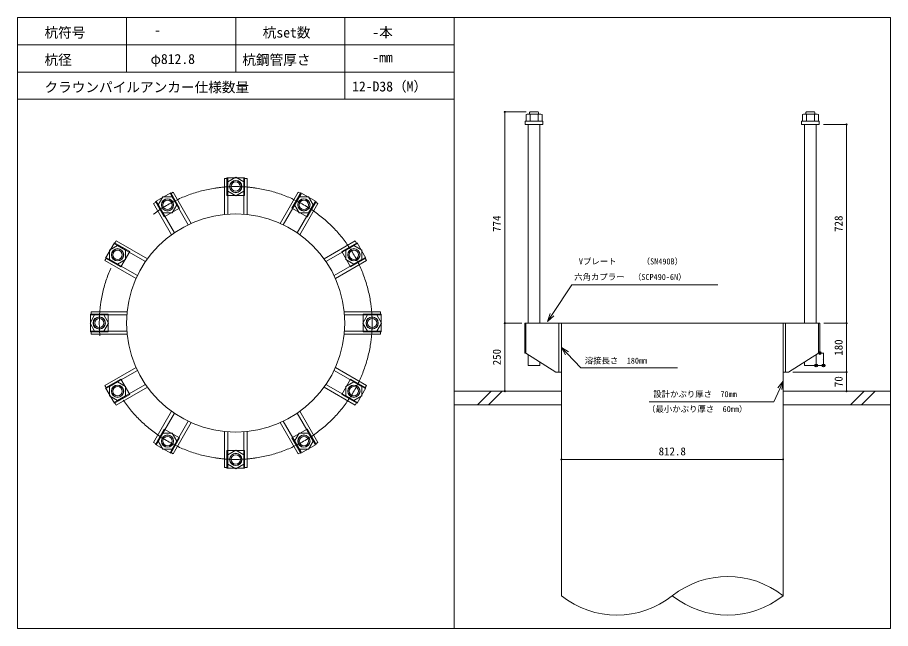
# Model space of a CAD drawing. Units: millimetres, scale not verified. Extents: x -20553 to 20553, y -9578 to 9578.
# Drawn here: x 14053 to 17253, y 2658 to 4898 of the extents above; entities that cross this region are included whole.
import ezdxf
from ezdxf.enums import TextEntityAlignment as Align

# ---------------------------------------------------------------- set-up
doc = ezdxf.new("R2010")
doc.units = ezdxf.units.MM
doc.header["$LTSCALE"] = 20
doc.header["$PDMODE"] = 32
doc.header["$PDSIZE"] = 10
doc.linetypes.add('USER1', pattern=[101.6, 63.5, -12.7, 12.7, -12.7])
for name, color, linetype, lineweight in [('0-0_0', 7, 'Continuous', 15), ('0-1_01_KUI', 5, 'Continuous', 18), ('0-3_22_部品', 7, 'Continuous', 15), ('0-4_09_SUNPO', 7, 'Continuous', 18), ('0-5_07_CENTER', 1, 'USER1', 18), ('0-6_02_KANAMONO', 6, 'Continuous', 18), ('0-7_10_WAKU', 4, 'Continuous', 18), ('0-9_03_ANCHOR', 4, 'Continuous', 18)]:
    doc.layers.add(name, color=color, linetype=linetype, lineweight=lineweight)
doc.layers.add('0-2_Defpoints', color=7, linetype='Continuous')
doc.styles.add('ＭＳ ゴシック', font='')
doc.styles.get('ＭＳ ゴシック').set_extended_font_data('MS Gothic')

# ---------------------------------------------------------------- blocks, each defined once
blk = doc.blocks.new('_DotSmall')
at = {"layer": '0-0_0'}
blk.add_line((0.0625, 0), (-0.0625, 0), dxfattribs=at)
blk.add_circle((0, 0), 0.0625, dxfattribs=at)
blk = doc.blocks.new('D355')
at = {"layer": '0-2_Defpoints'}
for p in [(37546.5, 13245.35), (37533.95, 13199.35), (37560.47, 13199.35)]:
    blk.add_point(p, dxfattribs=at)
at = {"layer": '0-9_03_ANCHOR', "color": 2}
for p, q in [((37549, 13245.35), (37560.47, 13245.35)), ((37560.47, 13245.35), (37560.47, 13199.35)), ((37536.45, 13199.35), (37560.47, 13199.35))]:
    blk.add_line(p, q, dxfattribs=at)
at = {"layer": '0-9_03_ANCHOR', "xscale": 2.5, "yscale": 2.5}
for p, rotation in [((37560.47, 13245.35), 90), ((37560.47, 13199.35), 270)]:
    blk.add_blockref('_DotSmall', p, dxfattribs=dict(at, rotation=rotation))
at = {"layer": '0-9_03_ANCHOR', "color": 7, "style": 'ＭＳ ゴシック'}
blk.add_text('46', height=3.666, rotation=90, dxfattribs=at).set_placement((37559.47, 13219.85), align=Align.BOTTOM_LEFT)
blk = doc.blocks.new('_Open30')
at = {"layer": '0-3_22_部品'}
blk.add_line((0, 0), (-1, 0), dxfattribs=at)
blk.add_lwpolyline([(-1, 0.2679), (0, 0), (-1, -0.2679)], dxfattribs=at)

msp = doc.modelspace()

# ---------------------------------------------------------------- linework, layer by layer
at = {"layer": '0-1_01_KUI'}
for p, q in [((16046.62, 3777.67), (16859.42, 3777.67)), ((16046.62, 3777.67), (16046.62, 2777.67)), ((16859.42, 3777.67), (16859.42, 2777.67))]:
    msp.add_line(p, q, dxfattribs=at)
at = {"layer": '0-1_01_KUI', "color": 2}
for p, q in [((15653.02, 3527.67), (16046.62, 3527.67)), ((17253.02, 3527.67), (16859.42, 3527.67)), ((15653.02, 3477.67), (16046.62, 3477.67)), ((17253.02, 3477.67), (16859.42, 3477.67))]:
    msp.add_line(p, q, dxfattribs=at)
at = {"layer": '0-1_01_KUI', "color": 4}
for p, q in [((15789.57, 3527.67), (15739.57, 3477.67)), ((15829.73, 3527.67), (15779.73, 3477.67)), ((17156.07, 3527.67), (17106.07, 3477.67)), ((17196.23, 3527.67), (17146.23, 3477.67))]:
    msp.add_line(p, q, dxfattribs=at)
at = {"layer": '0-1_01_KUI'}
msp.add_circle((14853.02, 3777.67), 400, dxfattribs=at)
for centre, start, end in [((16656.22, 2521.53), 51.57451, 128.42551), ((16249.82, 3033.81), 231.57454, 308.42548), ((16656.22, 3033.81), 231.57449, 308.42549)]:
    msp.add_arc(centre, 326.95, start, end, dxfattribs=at)
at = {"layer": '0-4_09_SUNPO', "color": 3}
for p, q in [((15916.99, 4551.67), (15839.35, 4551.67)), ((15839.35, 3777.67), (15839.35, 4551.67)), ((17006.92, 4505.67), (17091.96, 4505.67)), ((17091.96, 3777.67), (17091.96, 4505.67)), ((15901.62, 3777.67), (15839.35, 3777.67)), ((15897.56, 3777.67), (15839.35, 3777.67)), ((15839.35, 3527.67), (15839.35, 3777.67)), ((17008.48, 3777.67), (17091.96, 3777.67)), ((17008.48, 3777.67), (17091.96, 3777.67)), ((17091.96, 3597.67), (17091.96, 3777.67)), ((16894.42, 3597.67), (17091.96, 3597.67)), ((16894.42, 3597.67), (17091.96, 3597.67)), ((17091.96, 3527.67), (17091.96, 3597.67)), ((16031.62, 3527.67), (15839.35, 3527.67)), ((16874.42, 3527.67), (17091.96, 3527.67)), ((16046.62, 3292.67), (16046.62, 3277.67)), ((16859.42, 3277.67), (16046.62, 3277.67)), ((16859.42, 3292.67), (16859.42, 3277.67))]:
    msp.add_line(p, q, dxfattribs=at)
for points in [[(16012.75, 3808.37), (16085.16, 3917.29), (16619.43, 3917.29)], [(16067.31, 3665.95), (16117.95, 3612.77), (16472.38, 3612.77)], [(16846.96, 3536.68), (16825.23, 3489.07), (16368.34, 3489.07)]]:
    msp.add_lwpolyline(points, dxfattribs=at)
at = {"layer": '0-5_07_CENTER'}
msp.add_circle((14853.02, 3777.67), 500, dxfattribs=at)
at = {"layer": '0-6_02_KANAMONO'}
for p, q in [((14811.52, 4307.67), (14811.52, 4175.51)), ((14823.52, 4307.67), (14811.52, 4307.67)), ((14823.52, 4307.67), (14823.52, 4176.58)), ((14882.52, 4307.67), (14882.52, 4176.58)), ((14882.52, 4307.67), (14894.52, 4307.67)), ((14894.52, 4307.67), (14894.52, 4175.51)), ((14613.57, 4251.42), (14623.96, 4257.42)), ((14623.96, 4257.42), (14690.04, 4142.96)), ((15082.08, 4257.42), (15016, 4142.96)), ((15092.47, 4251.42), (15082.08, 4257.42)), ((14613.57, 4251.42), (14679.11, 4137.89)), ((15092.47, 4251.42), (15026.93, 4137.89)), ((14562.47, 4221.92), (14552.08, 4215.92)), ((14552.08, 4215.92), (14618.16, 4101.46)), ((14562.47, 4221.92), (14628.02, 4108.39)), ((15143.57, 4221.92), (15078.02, 4108.39)), ((15153.96, 4215.92), (15087.88, 4101.46)), ((15143.57, 4221.92), (15153.96, 4215.92)), ((14408.78, 4068.22), (14414.78, 4078.61)), ((14408.78, 4068.22), (14522.3, 4002.68)), ((14414.78, 4078.61), (14529.23, 4012.53)), ((15291.26, 4078.61), (15176.81, 4012.53)), ((15297.26, 4068.22), (15183.74, 4002.68)), ((15297.26, 4068.22), (15291.26, 4078.61)), ((14379.28, 4017.13), (14373.28, 4006.73)), ((14373.28, 4006.73), (14487.73, 3940.65)), ((14379.28, 4017.13), (14492.8, 3951.58)), ((15326.76, 4017.13), (15213.24, 3951.58)), ((15332.76, 4006.73), (15218.31, 3940.65)), ((15326.76, 4017.13), (15332.76, 4006.73)), ((14323.02, 3819.17), (14455.18, 3819.17)), ((14323.02, 3807.17), (14323.02, 3819.17)), ((15383.02, 3819.17), (15250.86, 3819.17)), ((15383.02, 3807.17), (15383.02, 3819.17)), ((14323.02, 3807.17), (14454.11, 3807.17)), ((15383.02, 3807.17), (15251.93, 3807.17)), ((15912.56, 3777.67), (15916.62, 3777.67)), ((15912.56, 3777.67), (15912.56, 3667.67)), ((15916.62, 3777.67), (16046.62, 3777.67)), ((15916.62, 3777.67), (15916.62, 3667.67)), ((16046.62, 3777.67), (16046.62, 3597.67)), ((16046.62, 3777.67), (16046.62, 3597.67)), ((16989.42, 3777.67), (16859.42, 3777.67)), ((16859.42, 3777.67), (16859.42, 3597.67)), ((16859.42, 3777.67), (16859.42, 3597.67)), ((16993.48, 3777.67), (16989.42, 3777.67)), ((16989.42, 3777.67), (16989.42, 3667.67)), ((16993.48, 3777.67), (16993.48, 3667.67)), ((14323.02, 3748.17), (14454.11, 3748.17)), ((14323.02, 3748.17), (14323.02, 3736.17)), ((15383.02, 3748.17), (15251.93, 3748.17)), ((15383.02, 3748.17), (15383.02, 3736.17)), ((14323.02, 3736.17), (14455.18, 3736.17)), ((15383.02, 3736.17), (15250.86, 3736.17)), ((15916.62, 3667.67), (15912.56, 3667.67)), ((16026.62, 3597.67), (15916.62, 3667.67)), ((16879.42, 3597.67), (16989.42, 3667.67)), ((16989.42, 3667.67), (16993.48, 3667.67)), ((14373.28, 3548.61), (14487.73, 3614.69)), ((14379.28, 3538.22), (14492.8, 3603.77)), ((15326.76, 3538.22), (15213.24, 3603.77)), ((15332.76, 3548.61), (15218.31, 3614.69)), ((16046.62, 3597.67), (16026.62, 3597.67)), ((16859.42, 3597.67), (16879.42, 3597.67)), ((14408.78, 3487.13), (14522.3, 3552.67)), ((15297.26, 3487.13), (15183.74, 3552.67)), ((14379.28, 3538.22), (14373.28, 3548.61)), ((14414.78, 3476.73), (14529.23, 3542.81)), ((15291.26, 3476.73), (15176.81, 3542.81)), ((15326.76, 3538.22), (15332.76, 3548.61)), ((14408.78, 3487.13), (14414.78, 3476.73)), ((15297.26, 3487.13), (15291.26, 3476.73)), ((14552.08, 3339.43), (14618.16, 3453.88)), ((14562.47, 3333.43), (14628.02, 3446.96)), ((15143.57, 3333.43), (15078.02, 3446.96)), ((15153.96, 3339.43), (15087.88, 3453.88)), ((14613.57, 3303.93), (14679.11, 3417.46)), ((14623.96, 3297.93), (14690.04, 3412.38)), ((15082.08, 3297.93), (15016, 3412.38)), ((15092.47, 3303.93), (15026.93, 3417.46)), ((14811.52, 3247.67), (14811.52, 3379.83)), ((14823.52, 3247.67), (14823.52, 3378.76)), ((14882.52, 3247.67), (14882.52, 3378.76)), ((14894.52, 3247.67), (14894.52, 3379.83)), ((14562.47, 3333.43), (14552.08, 3339.43)), ((15143.57, 3333.43), (15153.96, 3339.43)), ((14613.57, 3303.93), (14623.96, 3297.93)), ((15092.47, 3303.93), (15082.08, 3297.93)), ((14823.52, 3247.67), (14811.52, 3247.67)), ((14882.52, 3247.67), (14894.52, 3247.67))]:
    msp.add_line(p, q, dxfattribs=at)
for points in [[(14823.52, 4260.64), (14853.02, 4243.61), (14882.52, 4260.64), (14882.52, 4294.71), (14853.02, 4311.74), (14823.52, 4294.71)], [(14585.99, 4181.19), (14620.05, 4181.19), (14637.08, 4210.69), (14620.05, 4240.19), (14585.99, 4240.19), (14568.96, 4210.69)], [(15068.96, 4210.69), (15085.99, 4181.19), (15120.05, 4181.19), (15137.08, 4210.69), (15120.05, 4240.19), (15085.99, 4240.19)], [(14420.01, 3993.61), (14449.51, 4010.64), (14449.51, 4044.71), (14420.01, 4061.74), (14390.51, 4044.71), (14390.51, 4010.64)], [(15256.53, 4044.71), (15256.53, 4010.64), (15286.03, 3993.61), (15315.53, 4010.64), (15315.53, 4044.71), (15286.03, 4061.74)], [(14370.05, 3748.17), (14387.08, 3777.67), (14370.05, 3807.17), (14335.99, 3807.17), (14318.96, 3777.67), (14335.99, 3748.17)], [(15335.99, 3807.17), (15318.96, 3777.67), (15335.99, 3748.17), (15370.05, 3748.17), (15387.08, 3777.67), (15370.05, 3807.17)], [(16037.62, 3777.67), (16046.62, 3777.67), (16046.62, 3597.67), (16037.62, 3597.67)], [(16859.42, 3777.67), (16868.42, 3777.67), (16868.42, 3597.67), (16859.42, 3597.67)], [(14449.51, 3510.64), (14449.51, 3544.71), (14420.01, 3561.74), (14390.51, 3544.71), (14390.51, 3510.64), (14420.01, 3493.61)], [(15286.03, 3561.74), (15256.53, 3544.71), (15256.53, 3510.64), (15286.03, 3493.61), (15315.53, 3510.64), (15315.53, 3544.71)], [(14637.08, 3344.66), (14620.05, 3374.16), (14585.99, 3374.16), (14568.96, 3344.66), (14585.99, 3315.16), (14620.05, 3315.16)], [(15120.05, 3374.16), (15085.99, 3374.16), (15068.96, 3344.66), (15085.99, 3315.16), (15120.05, 3315.16), (15137.08, 3344.66)], [(14882.52, 3294.71), (14853.02, 3311.74), (14823.52, 3294.71), (14823.52, 3260.64), (14853.02, 3243.61), (14882.52, 3260.64)]]:
    msp.add_lwpolyline(points, close=True, dxfattribs=at)
for centre, radius in [((14853.02, 4277.67), 22.5), ((14852.97, 4277.67), 21.75), ((14603.02, 4210.69), 22.5), ((14602.98, 4210.66), 21.75), ((15103.02, 4210.69), 22.5), ((15102.98, 4210.71), 21.75), ((14420.01, 4027.67), 22.5), ((14419.98, 4027.63), 21.75), ((15286.03, 4027.67), 22.5), ((15286.01, 4027.72), 21.75), ((14353.02, 3777.67), 22.5), ((14353.02, 3777.62), 21.75), ((15353.02, 3777.67), 22.5), ((15353.02, 3777.72), 21.75), ((14420.01, 3527.67), 22.5), ((14420.03, 3527.63), 21.75), ((15286.03, 3527.67), 22.5), ((15286.06, 3527.72), 21.75), ((14603.02, 3344.66), 22.5), ((14603.06, 3344.64), 21.75), ((15103.02, 3344.66), 22.5), ((15103.06, 3344.69), 21.75), ((14853.02, 3277.67), 22.5), ((14853.07, 3277.67), 21.75)]:
    msp.add_circle(centre, radius, dxfattribs=at)
at = {"layer": '0-7_10_WAKU'}
for p, q in [((14053.02, 4897.67), (14053.02, 2657.67)), ((17253.02, 4897.67), (14053.02, 4897.67)), ((14453.02, 4797.67), (14453.02, 4897.67)), ((14853.02, 4797.67), (14853.02, 4897.67)), ((15253.02, 4797.67), (15253.02, 4897.67)), ((15653.02, 4897.67), (15653.02, 2657.67)), ((17253.02, 4897.67), (17253.02, 2657.67)), ((15653.02, 4797.67), (14053.02, 4797.67)), ((14453.02, 4697.67), (14453.02, 4797.67)), ((14853.02, 4697.67), (14853.02, 4797.67)), ((15253.02, 4697.67), (15253.02, 4797.67)), ((15653.02, 4697.67), (14053.02, 4697.67)), ((15253.02, 4597.67), (15253.02, 4697.67)), ((15653.02, 4597.67), (14053.02, 4597.67)), ((17253.02, 2657.67), (14053.02, 2657.67))]:
    msp.add_line(p, q, dxfattribs=at)
at = {"layer": '0-9_03_ANCHOR', "color": 2}
for p, q in [((15931.99, 4551.67), (15930.12, 4549.8)), ((15930.12, 4549.8), (15930.12, 4543.67)), ((15961.25, 4551.67), (15931.99, 4551.67)), ((16944.79, 4551.67), (16942.92, 4549.8)), ((16942.92, 4549.8), (16942.92, 4543.67)), ((16974.05, 4551.67), (16944.79, 4551.67))]:
    msp.add_line(p, q, dxfattribs=at)
at = {"layer": '0-9_03_ANCHOR'}
for p, q in [((15932.19, 4543.67), (15932.19, 4517.67)), ((15961.05, 4543.67), (15961.05, 4517.67)), ((16944.99, 4543.67), (16944.99, 4517.67)), ((16973.85, 4543.67), (16973.85, 4517.67))]:
    msp.add_line(p, q, dxfattribs=at)
at = {"layer": '0-9_03_ANCHOR', "color": 2}
for points in [[(15961.25, 4551.67), (15963.12, 4549.8), (15963.12, 4543.67)], [(16974.05, 4551.67), (16975.92, 4549.8), (16975.92, 4543.67)], [(15925.11, 3662.27), (15925.11, 3621.67), (15968.13, 3621.67), (15968.13, 3634.89)], [(16937.91, 3634.89), (16937.91, 3621.67), (16980.93, 3621.67), (16980.93, 3662.27)]]:
    msp.add_lwpolyline(points, dxfattribs=at)
at = {"layer": '0-9_03_ANCHOR'}
for points in [[(15979.12, 4517.67), (15979.12, 4505.67), (15914.12, 4505.67), (15914.12, 4517.67)], [(15921.62, 4543.67), (15971.62, 4543.67), (15975.62, 4541.36), (15975.62, 4517.67), (15917.62, 4517.67), (15917.62, 4541.36)], [(16991.92, 4517.67), (16991.92, 4505.67), (16926.92, 4505.67), (16926.92, 4517.67)], [(16934.42, 4543.67), (16984.42, 4543.67), (16988.42, 4541.36), (16988.42, 4517.67), (16930.42, 4517.67), (16930.42, 4541.36)], [(14885.47, 4310.17), (14885.47, 4245.17), (14820.47, 4245.17), (14820.47, 4310.17)], [(14614.87, 4255.06), (14647.37, 4198.76), (14591.08, 4166.26), (14558.58, 4222.56)], [(15147.37, 4222.61), (15114.87, 4166.32), (15058.58, 4198.82), (15091.08, 4255.11)], [(14408.09, 4072.03), (14464.38, 4039.53), (14431.88, 3983.23), (14375.59, 4015.73)], [(15330.4, 4015.82), (15274.11, 3983.32), (15241.61, 4039.61), (15297.9, 4072.11)], [(14320.52, 3810.12), (14385.52, 3810.12), (14385.52, 3745.12), (14320.52, 3745.12)], [(15385.52, 3745.22), (15320.52, 3745.22), (15320.52, 3810.22), (15385.52, 3810.22)], [(14375.64, 3539.53), (14431.93, 3572.03), (14464.43, 3515.73), (14408.14, 3483.23)], [(15297.95, 3483.32), (15241.66, 3515.82), (15274.16, 3572.11), (15330.45, 3539.61)], [(14558.67, 3332.74), (14591.17, 3389.03), (14647.46, 3356.53), (14614.96, 3300.24)], [(15091.17, 3300.29), (15058.67, 3356.58), (15114.96, 3389.08), (15147.46, 3332.79)], [(14820.57, 3245.17), (14820.57, 3310.17), (14885.57, 3310.17), (14885.57, 3245.17)]]:
    msp.add_lwpolyline(points, close=True, dxfattribs=at)
at = {"layer": '0-9_03_ANCHOR', "color": 2}
for points in [[(15925.11, 4505.67), (15968.13, 4505.67), (15968.13, 3777.67), (15925.11, 3777.67)], [(16937.91, 4505.67), (16980.93, 4505.67), (16980.93, 3777.67), (16937.91, 3777.67)]]:
    msp.add_lwpolyline(points, close=True, dxfattribs=at)
at = {"layer": '0-9_03_ANCHOR'}
for centre in [(14852.97, 4277.67), (14602.98, 4210.66), (15102.98, 4210.71), (14419.98, 4027.63), (15286.01, 4027.72), (14353.02, 3777.62), (15353.02, 3777.72), (14420.03, 3527.63), (15286.06, 3527.72), (14603.06, 3344.64), (15103.06, 3344.69), (14853.07, 3277.67)]:
    msp.add_circle(centre, 17, dxfattribs=at)

# ---------------------------------------------------------------- block references
at = {"layer": '0-4_09_SUNPO', "xscale": 30, "yscale": 30}
for name, p, rotation in [('_DotSmall', (15839.35, 4551.67), 90), ('_DotSmall', (17091.96, 4505.67), 90), ('_Open30', (15996.14, 3783.39), 236.38292), ('_DotSmall', (15839.35, 3777.67), 270), ('_DotSmall', (15839.35, 3777.67), 90), ('_DotSmall', (17091.96, 3777.67), 270), ('_DotSmall', (17091.96, 3777.67), 90), ('_Open30', (16046.62, 3687.67), 133.59929), ('_DotSmall', (17091.96, 3597.67), 270), ('_DotSmall', (17091.96, 3597.67), 90), ('_Open30', (16859.42, 3563.97), 65.4645), ('_DotSmall', (15839.35, 3527.67), 270), ('_DotSmall', (17091.96, 3527.67), 270), ('_DotSmall', (16046.62, 3277.67), 180)]:
    msp.add_blockref(name, p, dxfattribs=dict(at, rotation=rotation))
msp.add_blockref('_DotSmall', (16859.42, 3277.67), dxfattribs=at)
at = {"layer": '0-9_03_ANCHOR'}
msp.add_blockref('D355', (-20553.02, -9577.67), dxfattribs=at)

# ---------------------------------------------------------------- texts
at = {"layer": '0-4_09_SUNPO', "style": 'ＭＳ ゴシック'}
for s, height, p in [('杭符号', 36.66, (14152.05, 4812.94)), ('杭set数', 36.66, (14952.05, 4812.94)), ('-本', 36.66, (15353.76, 4813.79)), ('-', 36.66, (14553.76, 4822.03)), ('杭径', 36.66, (14152.05, 4712.94)), ('φ812.8', 36.66, (14540.97, 4716.06)), ('杭鋼管厚さ', 36.66, (14877.15, 4712.94)), ('-mm', 36.66, (15353.76, 4722.03)), ('クラウンパイルアンカー仕様数量', 36.66, (14152.05, 4612.65)), ('12-D38（M）', 36.66, (15279.81, 4615.49)), (' Vプレート\u3000\u3000\u3000（SN490B）', 21.99, (16095.69, 3985.81)), ('六角カプラー\u3000（SCP490-6N）', 21.99, (16093.47, 3928.65)), ('溶接長さ\u3000180mm', 21.99, (16132.21, 3622.04)), (' 設計かぶり厚さ\u300070mm', 21.99, (16368.34, 3499.29)), ('（最小かぶり厚さ\u300060mm）', 21.99, (16360.5, 3444.52)), ('812.8', 29.33, (16403.02, 3283.67))]:
    msp.add_text(s, height=height, dxfattribs=at).set_placement(p, align=Align.BOTTOM_LEFT)
for s, p in [('774', (15833.35, 4111.67)), ('728', (17085.96, 4111.67)), ('180', (17085.96, 3657.67)), ('250', (15833.35, 3622.67)), ('70', (17085.96, 3542.67))]:
    msp.add_text(s, height=29.33, rotation=90, dxfattribs=at).set_placement(p, align=Align.BOTTOM_LEFT)

doc.saveas('drawing.dxf')
